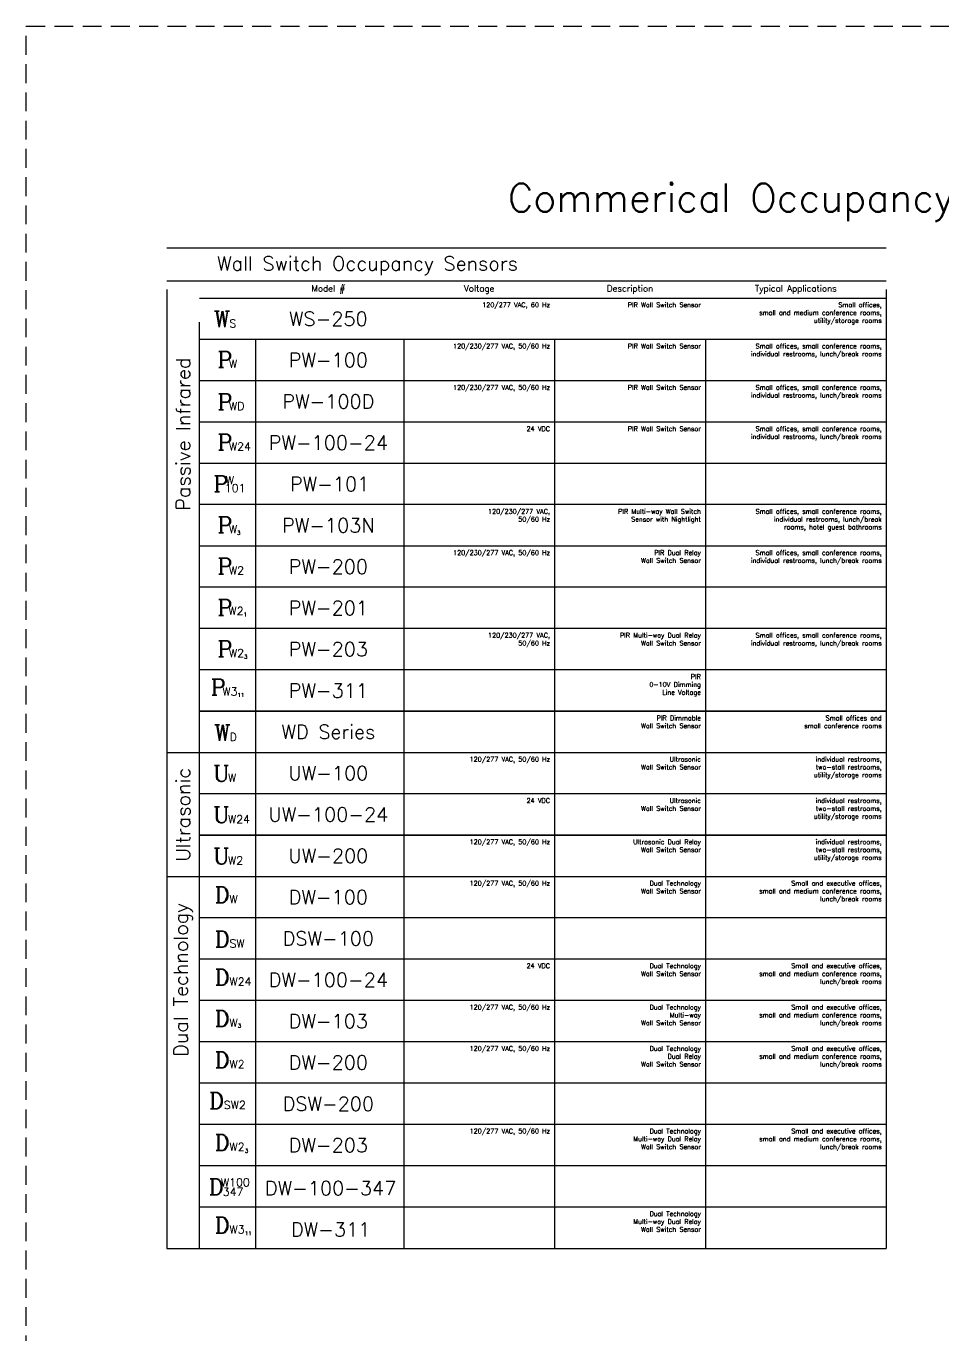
# Model space of a CAD drawing. Header units: inches. Extents: x -13775 to 9910, y -4933 to 5507.
# Drawn here: x -221 to 947, y 3469 to 5136 of the extents above; entities that cross this region are included whole.
import ezdxf
from ezdxf.enums import TextEntityAlignment as Align

# ---------------------------------------------------------------- set-up
doc = ezdxf.new("R2010")
doc.units = ezdxf.units.IN
doc.header["$LTSCALE"] = 48
doc.header["$MEASUREMENT"] = 0
doc.linetypes.add('DASHED', pattern=[0.75, 0.5, -0.25])
doc.layers.add('Boxes', color=7, linetype='Continuous')
doc.layers.add('Text', color=7, linetype='Continuous')
doc.layers.add('WATTSTOPPER', color=160, linetype='Continuous', lineweight=0)
doc.styles.add('FSL12-1', font='complex.shx')
doc.styles.add('ROMANC', font='COMPLEX.SHX')
doc.styles.add('ROMANS', font='ROMANS')
doc.styles.add('WSNotes', font='complex.shx', dxfattribs={"height": 18})

# ---------------------------------------------------------------- blocks, each defined once
blk = doc.blocks.new('*U680')
at = {"style": 'WSNotes', "flags": 1}
blk.add_attdef('ROOMID', (27.2, 4.9), '', height=10.6, dxfattribs=at)
at = {"style": 'ROMANC'}
blk.add_attdef('CIRCUIT', text='', height=6, dxfattribs=at).set_placement((-1.3, -8.4), align=Align.TOP_CENTER)
blk.add_wipeout([(-15.7, 29.1), (15.3, 29.1), (15.3, 6.6), (-15.7, 6.6)])
at = {"linetype": 'Continuous', "attachment_point": 1, "style": 'FSL12-1'}
for s, insert, char_height, width in [('D', (-14.7, 28.1), 20.4, 91.8), ('W', (4.2, 17.5), 10.2, 66.937)]:
    blk.add_mtext(s, dxfattribs=dict(at, insert=insert, char_height=char_height, width=width))
at = {"style": 'ROMANC'}
blk.add_attdef('PANELID', text='', height=6, dxfattribs=at).set_placement((-1.5, -0.3), align=Align.TOP_CENTER)
blk.add_attdef('PAIR', (21.2, -6.3), '', height=6, dxfattribs=at)
blk = doc.blocks.new('*U358')
blk.add_wipeout([(-15.7, 29.1), (34.3, 29.1), (34.3, 6.1), (-15.7, 6.1)])
at = {"linetype": 'Continuous', "attachment_point": 1, "style": 'FSL12-1'}
for s, insert, char_height, width in [('D', (-14.7, 28.1), 20.4, 91.8), ('W24', (4.2, 17.5), 10.2, 66.937)]:
    blk.add_mtext(s, dxfattribs=dict(at, insert=insert, char_height=char_height, width=width))
blk = doc.blocks.new('*U350')
blk.add_wipeout([(-11.9, 26.5), (33.6, 26.5), (33.6, 3), (-11.9, 3)])
at = {"linetype": 'Continuous', "attachment_point": 1, "style": 'FSL12-1'}
for s, insert, char_height, width in [('P', (-11.2, 25.4), 20.4, 91.8), ('W24', (3.5, 14.8), 10.2, 66.937)]:
    blk.add_mtext(s, dxfattribs=dict(at, insert=insert, char_height=char_height, width=width))
blk = doc.blocks.new('*U355')
blk.add_wipeout([(-17.2, 25.1), (13.8, 25.1), (13.8, 3.1), (-17.2, 3.1)])
at = {"linetype": 'Continuous', "attachment_point": 1, "style": 'FSL12-1'}
for s, insert, char_height, width in [('U', (-16.6, 24.4), 20.4, 91.8), ('W', (2.3, 13.8), 10.2, 66.937)]:
    blk.add_mtext(s, dxfattribs=dict(at, insert=insert, char_height=char_height, width=width))
blk = doc.blocks.new('*U356')
blk.add_wipeout([(-17.2, 25.1), (32.3, 25.1), (32.3, 1.1), (-17.2, 1.1)])
at = {"linetype": 'Continuous', "attachment_point": 1, "style": 'FSL12-1'}
for s, insert, char_height, width in [('U', (-16.6, 24.4), 20.4, 91.8), ('W24', (2.3, 13.8), 10.2, 66.937)]:
    blk.add_mtext(s, dxfattribs=dict(at, insert=insert, char_height=char_height, width=width))
blk = doc.blocks.new('*U354')
blk.add_wipeout([(-15.6, 24), (13.4, 24), (13.4, 2.5), (-15.6, 2.5)])
at = {"linetype": 'Continuous', "attachment_point": 1, "style": 'FSL12-1'}
for s, insert, char_height, width in [('W', (-15.4, 23.6), 20.4, 304.3), ('D', (4.6, 13.3), 10.2, 61.625)]:
    blk.add_mtext(s, dxfattribs=dict(at, insert=insert, char_height=char_height, width=width))
blk = doc.blocks.new('*U357')
blk.add_wipeout([(-17.2, 25.1), (21.3, 25.1), (21.3, 2.6), (-17.2, 2.6)])
at = {"linetype": 'Continuous', "attachment_point": 1, "style": 'FSL12-1'}
for s, insert, char_height, width in [('U', (-16.6, 24.4), 20.4, 91.8), ('W2', (2.3, 13.8), 10.2, 66.937)]:
    blk.add_mtext(s, dxfattribs=dict(at, insert=insert, char_height=char_height, width=width))
blk = doc.blocks.new('*U352')
blk.add_wipeout([(-11.9, 26.5), (23.1, 26.5), (23.1, 3.5), (-11.9, 3.5)])
at = {"linetype": 'Continuous', "attachment_point": 1, "style": 'FSL12-1'}
for s, insert, char_height, width in [('P', (-11.2, 25.4), 20.4, 91.8), ('W2', (3.5, 14.8), 10.2, 66.937)]:
    blk.add_mtext(s, dxfattribs=dict(at, insert=insert, char_height=char_height, width=width))
blk = doc.blocks.new('*U675')
at = {"style": 'WSNotes', "flags": 1}
blk.add_attdef('ROOMID', (35.2, 4.9), '', height=10.6, dxfattribs=at)
at = {"style": 'ROMANC'}
blk.add_attdef('CIRCUIT', text='', height=6, dxfattribs=at).set_placement((6.7, -8.4), align=Align.TOP_CENTER)
blk.add_wipeout([(-15.2, 29.1), (23.3, 29.1), (23.3, 6.6), (-15.2, 6.6)])
at = {"linetype": 'Continuous', "attachment_point": 1, "style": 'FSL12-1'}
for s, insert, char_height, width in [('D', (-14.7, 28.1), 20.4, 91.8), ('W2', (4.2, 17.5), 10.2, 66.937)]:
    blk.add_mtext(s, dxfattribs=dict(at, insert=insert, char_height=char_height, width=width))
at = {"style": 'ROMANC'}
blk.add_attdef('PANELID', text='', height=6, dxfattribs=at).set_placement((6.5, -0.3), align=Align.TOP_CENTER)
blk.add_attdef('PAIR', (29.2, -6.3), '', height=6, dxfattribs=at)
blk = doc.blocks.new('*U670')
blk.add_wipeout([(-16.7, 25.9), (12.3, 25.9), (12.3, 2.9), (-16.7, 2.9)])
at = {"linetype": 'Continuous', "insert": (-15.8, 24.4), "char_height": 20.4, "attachment_point": 1, "style": 'FSL12-1'}
blk.add_mtext('W', dxfattribs=at)
at = {"linetype": 'Continuous', "insert": (4, 13.9), "char_height": 10.2, "width": 1.4210854715202e-14, "attachment_point": 1, "style": 'FSL12-1'}
blk.add_mtext('S', dxfattribs=at)
blk = doc.blocks.new('*U359')
blk.add_wipeout([(-15.2, 28.6), (18.8, 28.6), (18.8, 5.6), (-15.2, 5.6)])
at = {"linetype": 'Continuous', "attachment_point": 1, "style": 'FSL12-1'}
for s, insert, char_height, width in [('D', (-14.7, 28.1), 20.4, 91.8), ('W', (4.2, 17.5), 10.2, 66.937), ('3', (14.8, 11.4), 5, 66.937)]:
    blk.add_mtext(s, dxfattribs=dict(at, insert=insert, char_height=char_height, width=width))
blk = doc.blocks.new('*U360')
blk.add_wipeout([(-16.1, 29.1), (28.4, 29.1), (28.3, 4.1), (-16.2, 4.1)])
at = {"linetype": 'Continuous', "attachment_point": 1, "rotation": 359.9395, "style": 'FSL12-1'}
for s, insert, char_height, width in [('D', (-14.7, 28.1), 20.4, 91.8), ('W2', (4.2, 17.5), 10.2, 66.937), ('3', (23.9, 10), 5, 66.937)]:
    blk.add_mtext(s, dxfattribs=dict(at, insert=insert, char_height=char_height, width=width))
blk = doc.blocks.new('*U351')
blk.add_wipeout([(-11.9, 26), (17.6, 26), (17.6, 1.5), (-11.9, 1.5)])
at = {"linetype": 'Continuous', "attachment_point": 1, "style": 'FSL12-1'}
for s, insert, char_height, width in [('P', (-11.2, 25.4), 20.4, 91.8), ('W', (3.5, 14.8), 10.2, 66.937), ('3', (13.9, 7.7), 5, 66.937)]:
    blk.add_mtext(s, dxfattribs=dict(at, insert=insert, char_height=char_height, width=width))
blk = doc.blocks.new('*U353')
blk.add_wipeout([(-11.9, 26.5), (26.6, 26.5), (26.6, 2.5), (-11.9, 2.5)])
at = {"linetype": 'Continuous', "attachment_point": 1, "style": 'FSL12-1'}
for s, insert, char_height, width in [('P', (-11.2, 25.4), 20.4, 91.8), ('W2', (3.5, 14.8), 10.2, 66.937), ('3', (22.8, 7.8), 5, 66.937)]:
    blk.add_mtext(s, dxfattribs=dict(at, insert=insert, char_height=char_height, width=width))
blk = doc.blocks.new('*U657')
at = {"style": 'WSNotes', "flags": 1}
blk.add_attdef('ROOMID', (27.3, 27.8), '', height=10.6, dxfattribs=at)
blk.add_wipeout([(-11.9, 26), (15.1, 26), (15.1, 3.5), (-11.9, 3.5)])
at = {"linetype": 'Continuous', "attachment_point": 1, "style": 'FSL12-1'}
for s, insert, char_height, width in [('P', (-11.2, 25.4), 20.4, 91.8), ('W', (3.5, 14.8), 10.2, 66.937)]:
    blk.add_mtext(s, dxfattribs=dict(at, insert=insert, char_height=char_height, width=width))
blk = doc.blocks.new('*U349')
blk.add_wipeout([(-11.9, 26), (24.6, 26), (24.6, 3.5), (-11.9, 3.5)])
at = {"linetype": 'Continuous', "attachment_point": 1, "style": 'FSL12-1'}
for s, insert, char_height, width in [('P', (-11.2, 25.4), 20.4, 91.8), ('WD', (3.5, 14.8), 10.2, 66.937)]:
    blk.add_mtext(s, dxfattribs=dict(at, insert=insert, char_height=char_height, width=width))
blk = doc.blocks.new('*U645')
at = {"style": 'WSNotes', "flags": 1}
blk.add_attdef('ROOMID', (37.2, 4.9), '', height=10.6, dxfattribs=at)
at = {"style": 'ROMANC'}
blk.add_attdef('CIRCUIT', text='', height=6, dxfattribs=at).set_placement((8.7, -8.4), align=Align.TOP_CENTER)
blk.add_wipeout([(-15.7, 29.1), (25.3, 29.1), (25.3, 6.1), (-15.7, 6.1)])
at = {"linetype": 'Continuous', "attachment_point": 1, "style": 'FSL12-1'}
for s, insert, char_height, width in [('D', (-14.7, 28.1), 20.4, 91.8), ('SW', (4.2, 17.5), 10.2, 66.937)]:
    blk.add_mtext(s, dxfattribs=dict(at, insert=insert, char_height=char_height, width=width))
at = {"style": 'ROMANC'}
blk.add_attdef('PANELID', text='', height=6, dxfattribs=at).set_placement((8.5, -0.3), align=Align.TOP_CENTER)
blk.add_attdef('PAIR', (31.2, -6.3), '', height=6, dxfattribs=at)
blk = doc.blocks.new('*U644')
at = {"style": 'WSNotes', "flags": 1}
blk.add_attdef('ROOMID', (44.7, 4.9), '', height=10.6, dxfattribs=at)
at = {"style": 'ROMANC'}
blk.add_attdef('CIRCUIT', text='', height=6, dxfattribs=at).set_placement((16.2, -8.4), align=Align.TOP_CENTER)
blk.add_wipeout([(-15.2, 28.6), (32.8, 28.6), (32.8, 6.6), (-15.2, 6.6)])
at = {"linetype": 'Continuous', "attachment_point": 1, "style": 'FSL12-1'}
for s, insert, char_height, width in [('D', (-14.7, 28.1), 20.4, 91.8), ('SW2', (4.2, 17.5), 10.2, 66.937)]:
    blk.add_mtext(s, dxfattribs=dict(at, insert=insert, char_height=char_height, width=width))
at = {"style": 'ROMANC'}
blk.add_attdef('PANELID', text='', height=6, dxfattribs=at).set_placement((16, -0.3), align=Align.TOP_CENTER)
blk.add_attdef('PAIR', (38.7, -6.3), '', height=6, dxfattribs=at)
blk = doc.blocks.new('*U362')
blk.add_wipeout([(-11.9, 26.5), (25.6, 26.5), (25.6, 3.5), (-11.9, 3.5)])
at = {"linetype": 'Continuous', "attachment_point": 1, "style": 'FSL12-1'}
for s, insert, char_height, width in [('P', (-11.2, 25.4), 20.4, 91.8), ('W', (4.7, 24.9), 10.2, 66.937), ('101', (3.5, 14.8), 10.2, 66.937)]:
    blk.add_mtext(s, dxfattribs=dict(at, insert=insert, char_height=char_height, width=width))
blk = doc.blocks.new('*U361')
blk.add_wipeout([(-15.7, 29.6), (37.8, 29.6), (37.8, 4.6), (-15.7, 4.6)])
at = {"linetype": 'Continuous', "attachment_point": 1, "style": 'FSL12-1'}
for s, insert, char_height, width in [('D', (-14.7, 28.1), 20.4, 91.8), ('W100', (0.9, 28.7), 10.2, 66.937), ('347', (3.3, 16.5), 10.2, 66.937)]:
    blk.add_mtext(s, dxfattribs=dict(at, insert=insert, char_height=char_height, width=width))
blk = doc.blocks.new('*U585')
blk.add_wipeout([(-11.9, 26), (29.1, 26), (29.1, 2), (-11.9, 2)])
at = {"linetype": 'Continuous', "attachment_point": 1, "style": 'FSL12-1'}
for s, insert, char_height, width in [('P', (-11.2, 25.4), 20.4, 91.8), ('W3', (3.5, 14.8), 10.2, 66.937), ('11', (22.8, 7.8), 5, 66.937)]:
    blk.add_mtext(s, dxfattribs=dict(at, insert=insert, char_height=char_height, width=width))
at = {"style": 'WSNotes', "flags": 1}
blk.add_attdef('ROOMID', (35.2, 9.5), '', height=10.6, dxfattribs=at)
blk = doc.blocks.new('*U572')
at = {"style": 'WSNotes', "flags": 1}
blk.add_attdef('ROOMID', (44.7, 4.9), '', height=10.6, dxfattribs=at)
at = {"style": 'ROMANC'}
blk.add_attdef('CIRCUIT', text='', height=6, dxfattribs=at).set_placement((16.2, -8.4), align=Align.TOP_CENTER)
blk.add_attdef('PAIR', (38.7, -6.3), '', height=6, dxfattribs=at)
blk.add_wipeout([(-16.2, 29.1), (28.3, 29.1), (28.3, 4.1), (-16.2, 4.1)])
at = {"linetype": 'Continuous', "attachment_point": 1, "style": 'FSL12-1'}
for s, insert, char_height, width in [('D', (-14.7, 28.1), 20.4, 91.8), ('W3', (4.2, 17.5), 10.2, 66.937), ('11', (23.9, 10), 5, 66.937)]:
    blk.add_mtext(s, dxfattribs=dict(at, insert=insert, char_height=char_height, width=width))
at = {"style": 'ROMANC'}
blk.add_attdef('PANELID', text='', height=6, dxfattribs=at).set_placement((16, -0.3), align=Align.TOP_CENTER)
blk = doc.blocks.new('*U553')
blk.add_wipeout([(-11.9, 26.5), (26.6, 26.5), (26.6, 2.5), (-11.9, 2.5)])
at = {"linetype": 'Continuous', "attachment_point": 1, "style": 'FSL12-1'}
for s, insert, char_height, width in [('P', (-11.2, 25.4), 20.4, 91.8), ('W2', (2.8, 16), 10.2, 66.937), ('1', (22.1, 8.9), 5, 66.937)]:
    blk.add_mtext(s, dxfattribs=dict(at, insert=insert, char_height=char_height, width=width))

msp = doc.modelspace()

# ---------------------------------------------------------------- linework, layer by layer
at = {"layer": 'Boxes'}
for p, q in [((874.9, 4801), (874.9, 3578.7)), ((71.2, 4737.2), (71.2, 3578.7)), ((260.2, 4737.2), (260.2, 3578.7)), ((452.4, 4737.2), (452.4, 3578.7)), ((644.5, 4737.2), (644.5, 3578.7))]:
    msp.add_line(p, q, dxfattribs=at)
at = {"layer": 'Boxes', "lineweight": 30}
for p, q in [((0, 4263.3), (874.9, 4263.3)), ((0, 4105.3), (874.9, 4105.3))]:
    msp.add_line(p, q, dxfattribs=at)
at = {"layer": 'Boxes', "color": 1, "linetype": 'DASHED'}
msp.add_lwpolyline([(-220.8, 5136.4), (9910, 5136.4), (9910, 2003.9), (-220.8, 2003.9)], close=True, dxfattribs=at)
at = {"layer": 'Boxes'}
for points in [[(874.9, 4853.6), (-41.8, 4853.6)], [(-41.8, 4811.8), (874.9, 4811.8)], [(0, 4789.9), (874.9, 4789.9)], [(0, 3578.7), (0, 4759.2)], [(874.9, 4737.2), (0, 4737.2)], [(874.9, 4684.5), (0, 4684.5)], [(874.9, 4631.9), (0, 4631.9)], [(874.9, 4579.2), (0, 4579.2)], [(874.9, 4526.6), (0, 4526.6)], [(874.9, 4473.9), (0, 4473.9)], [(874.9, 4421.3), (0, 4421.3)], [(874.9, 4368.6), (0, 4368.6)], [(874.9, 4315.9), (0, 4315.9)], [(874.9, 4263.3), (0, 4263.3)], [(-41.8, 4210.6), (874.9, 4210.6)], [(874.9, 4158), (0, 4158)], [(874.9, 4105.3), (0, 4105.3)], [(-41.8, 4052.7), (874.9, 4052.7)], [(874.9, 4000), (0, 4000)], [(874.9, 3947.3), (0, 3947.3)], [(874.9, 3894.7), (0, 3894.7)], [(874.9, 3842), (0, 3842)], [(874.9, 3789.4), (0, 3789.4)], [(874.9, 3736.7), (0, 3736.7)], [(874.9, 3684.1), (0, 3684.1)], [(874.9, 3631.4), (0, 3631.4)]]:
    msp.add_lwpolyline(points, dxfattribs=at)

# ---------------------------------------------------------------- texts
at = {"layer": 'Text', "color": 7, "style": 'ROMANS'}
for s, insert, char_height, attachment_point in [('Commerical Occupancy Sensors & Controls', (927.5, 4911.7), 36, 5), ('Wall Switch Occupancy Sensors', (22.3, 4831), 18, 4), ('Model #', (164.1, 4800.8), 8, 5), ('Voltage', (356.3, 4800.8), 8, 5), ('Description', (548.5, 4800.8), 8, 5), ('Typical Applications', (759.7, 4800.8), 8, 5), ('WS-250', (164.1, 4763.5), 18, 5), ('120/277 VAC, 60 Hz', (446.5, 4784.3), 6, 3), ('PIR Wall Switch Sensor', (638.7, 4784.3), 6, 3), ('Small offices,\\Psmall and medium conference rooms,\\Putility/storage rooms', (869.1, 4784.3), 6, 3), ('120/230/277 VAC, 50/60 Hz', (446.5, 4731.7), 6, 3), ('PIR Wall Switch Sensor', (638.7, 4731.7), 6, 3), ('Small offices, small conference rooms,\\Pindividual restrooms, lunch/break rooms', (869.1, 4731.7), 6, 3), ('PW-100', (164.1, 4710.9), 18, 5), ('120/230/277 VAC, 50/60 Hz', (446.5, 4679), 6, 3), ('PIR Wall Switch Sensor', (638.7, 4679), 6, 3), ('Small offices, small conference rooms,\\Pindividual restrooms, lunch/break rooms', (869.1, 4679), 6, 3), ('PW-100D', (164.1, 4658.2), 18, 5), ('24 VDC', (446.5, 4626.3), 6, 3), ('PIR Wall Switch Sensor', (638.7, 4626.3), 6, 3), ('Small offices, small conference rooms,\\Pindividual restrooms, lunch/break rooms', (869.1, 4626.3), 6, 3), ('PW-100-24', (164.1, 4605.6), 18, 5), ('PW-101', (165.7, 4552.9), 18, 5), ('120/230/277 VAC,\\P50/60 Hz', (446.5, 4521), 6, 3), ('PIR Multi-way Wall Switch\\PSensor with Nightlight', (638.7, 4521), 6, 3), ('Small offices, small conference rooms,\\Pindividual restrooms, lunch/break\\Prooms, hotel guest bathrooms', (869.1, 4521), 6, 3), ('PW-103N', (164.1, 4500.2), 18, 5), ('PW-200', (164.1, 4447.6), 18, 5), ('120/230/277 VAC, 50/60 Hz', (446.5, 4468.4), 6, 3), ('PIR Dual Relay\\PWall Switch Sensor', (638.7, 4468.4), 6, 3), ('Small offices, small conference rooms,\\Pindividual restrooms, lunch/break rooms', (869.1, 4468.4), 6, 3), ('PW-201', (164.1, 4394.9), 18, 5), ('120/230/277 VAC, \\P50/60 Hz', (446.5, 4363.1), 6, 3), ('PIR Multi-way Dual Relay\\P Wall Switch Sensor', (638.7, 4363.1), 6, 3), ('Small offices, small conference rooms,\\Pindividual restrooms, lunch/break rooms', (869.1, 4363.1), 6, 3), ('PW-203', (164.1, 4342.3), 18, 5), ('PIR\\P0-10V Dimming\\PLine Voltage', (638.7, 4310.4), 6, 3), ('PW-311', (164.1, 4289.6), 18, 5), ('PIR Dimmable\\PWall Switch Sensor', (638.7, 4257.7), 6, 3), ('Small offices and\\P small conference rooms', (869.1, 4257.7), 6, 3), ('WD Series', (164.1, 4237), 18, 5), ('120/277 VAC, 50/60 Hz', (446.5, 4205.1), 6, 3), ('Ultrasonic \\PWall Switch Sensor ', (638.7, 4205.1), 6, 3), ('individual restrooms,\\P two-stall restrooms,\\P utility/storage rooms ', (869.1, 4205.1), 6, 3), ('UW-100', (164.1, 4184.3), 18, 5), ('UW-100-24', (164.1, 4131.6), 18, 5), ('24 VDC', (446.5, 4152.4), 6, 3), ('Ultrasonic \\PWall Switch Sensor ', (638.7, 4152.4), 6, 3), ('individual restrooms,\\P two-stall restrooms,\\P utility/storage rooms ', (869.1, 4152.4), 6, 3), ('UW-200', (164.1, 4079), 18, 5), ('120/277 VAC, 50/60 Hz', (446.5, 4099.8), 6, 3), ('Ultrasonic Dual Relay\\PWall Switch Sensor ', (638.7, 4099.8), 6, 3), ('individual restrooms,\\P two-stall restrooms,\\P utility/storage rooms ', (869.1, 4099.8), 6, 3), ('120/277 VAC, 50/60 Hz', (446.5, 4047.1), 6, 3), ('Dual Technology\\PWall Switch Sensor', (638.7, 4047.1), 6, 3), ('Small and executive offices,\\P small and medium conference rooms,\\P lunch/break rooms ', (869.1, 4047.1), 6, 3), ('DW-100', (164.1, 4026.3), 18, 5), ('DSW-100', (164.1, 3973.7), 18, 5), ('24 VDC', (446.5, 3941.8), 6, 3), ('Dual Technology\\PWall Switch Sensor', (638.7, 3941.8), 6, 3), ('Small and executive offices,\\P small and medium conference rooms,\\P lunch/break rooms ', (869.1, 3941.8), 6, 3), ('DW-100-24', (164.1, 3921), 18, 5), ('120/277 VAC, 50/60 Hz', (446.5, 3889.1), 6, 3), ('Dual Technology\\PMulti-way\\PWall Switch Sensor', (638.7, 3889.1), 6, 3), ('Small and executive offices,\\P small and medium conference rooms,\\P lunch/break rooms ', (869.1, 3889.1), 6, 3), ('DW-103', (164.1, 3868.4), 18, 5), ('120/277 VAC, 50/60 Hz', (446.5, 3836.5), 6, 3), ('Dual Technology\\PDual Relay\\PWall Switch Sensor', (638.7, 3836.5), 6, 3), ('Small and executive offices,\\P small and medium conference rooms,\\P lunch/break rooms ', (869.1, 3836.5), 6, 3), ('DW-200', (164.1, 3815.7), 18, 5), ('DSW-200', (164.1, 3763), 18, 5), ('DW-203', (164.1, 3710.4), 18, 5), ('120/277 VAC, 50/60 Hz', (446.5, 3731.2), 6, 3), ('Dual Technology\\PMulti-way Dual Relay\\PWall Switch Sensor', (638.7, 3731.2), 6, 3), ('Small and executive offices,\\P small and medium conference rooms,\\P lunch/break rooms ', (869.1, 3731.2), 6, 3), ('DW-100-347', (167, 3655.5), 18, 5), ('Dual Technology\\PMulti-way Dual Relay\\PWall Switch Sensor', (638.7, 3625.9), 6, 3), ('DW-311', (167, 3602.9), 18, 5)]:
    msp.add_mtext(s, dxfattribs=dict(at, insert=insert, char_height=char_height, attachment_point=attachment_point))
at = {"layer": 'Text', "color": 7, "char_height": 18, "attachment_point": 5, "rotation": 90, "style": 'ROMANS'}
for s, insert in [('Passive Infrared', (-20.9, 4616.5)), ('Ultrasonic', (-20.9, 4131.6)), ('Dual Technology', (-20.9, 3921))]:
    msp.add_mtext(s, dxfattribs=dict(at, insert=insert))

# ---------------------------------------------------------------- next in the draw order: block references
at = {"layer": 'WATTSTOPPER'}
for name, p in [('*U670', (34, 4748.8)), ('*U657', (34, 4696.2)), ('*U349', (34, 4642.5)), ('*U350', (34, 4590.9)), ('*U362', (28.8, 4538)), ('*U351', (34, 4485.5)), ('*U352', (34, 4432.9)), ('*U353', (34, 4327.6)), ('*U585', (25.6, 4278.7)), ('*U354', (34, 4222.3)), ('*U355', (34, 4169.6)), ('*U356', (34, 4116.9)), ('*U357', (34, 4064.3)), ('*U680', (34, 4011.6)), ('*U645', (34.1, 3954.9)), ('*U358', (34, 3906.3)), ('*U359', (34, 3853.7)), ('*U675', (34, 3801)), ('*U644', (26.8, 3749.1)), ('*U360', (34, 3695.7)), ('*U361', (26.4, 3639.3))]:
    msp.add_blockref(name, p, dxfattribs=at)

# ---------------------------------------------------------------- next in the draw order: linework, layer by layer
at = {"layer": 'Boxes'}
msp.add_lwpolyline([(-41.8, 4801), (-41.8, 3578.7), (874.9, 3578.7)], dxfattribs=at)

# ---------------------------------------------------------------- next in the draw order: block references
at = {"layer": 'WATTSTOPPER'}
for name, p in [('*U553', (34, 4380.2)), ('*U572', (34, 3590.4))]:
    msp.add_blockref(name, p, dxfattribs=at)

doc.saveas('drawing.dxf')
